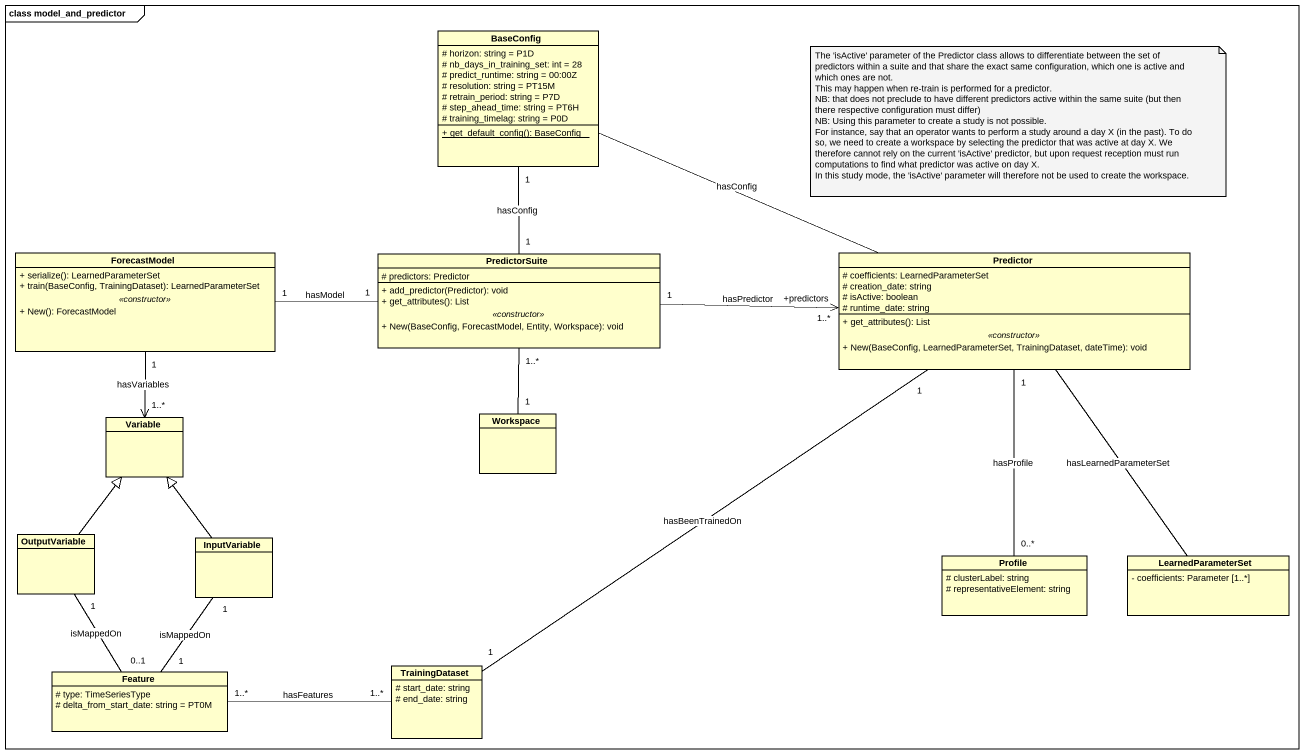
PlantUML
@startuml
mainframe class model_and_predictor
hide circle
hide empty members
skinparam classAttributeIconSize 0
class BaseConfig {
  # horizon: string = P1D
  # nb_days_in_training_set: int = 28
  # predict_runtime: string = 00:00Z
  # resolution: string = PT15M
  # retrain_period: string = P7D
  # step_ahead_time: string = PT6H
  # training_timelag: string = P0D
  {static} + get_default_config(): BaseConfig
}
class ForecastModel {
  + serialize(): LearnedParameterSet
  + train(BaseConfig, TrainingDataset): LearnedParameterSet
  .. <<constructor>> ..
  + New(): ForecastModel
}
class PredictorSuite {
  # predictors: Predictor
  --
  + add_predictor(Predictor): void
  + get_attributes(): List
  .. <<constructor>> ..
  + New(BaseConfig, ForecastModel, Entity, Workspace): void
}
class Predictor {
  # coefficients: LearnedParameterSet
  # creation_date: string
  # isActive: boolean
  # runtime_date: string
  --
  + get_attributes(): List
  .. <<constructor>> ..
  + New(BaseConfig, LearnedParameterSet, TrainingDataset, dateTime): void
}
class Variable
class Workspace
class OutputVariable
class InputVariable
class Profile {
  # clusterLabel: string
  # representativeElement: string
}
class LearnedParameterSet {
  - coefficients: Parameter [1..*]
}
class TrainingDataset {
  # start_date: string
  # end_date: string
}
class Feature {
  # type: TimeSeriesType
  # delta_from_start_date: string = PT0M
}
BaseConfig "1" -- "1" PredictorSuite : hasConfig
ForecastModel "1" --> "1..*" Variable : hasVariables
PredictorSuite "1" -left- "1" ForecastModel : hasModel
PredictorSuite "1" -right-> "+predictors\n1..*" Predictor : hasPredictor
PredictorSuite "1..*" -- "1" Workspace
Predictor -left- BaseConfig : hasConfig
Predictor "1" -- "1" TrainingDataset : hasBeenTrainedOn
OutputVariable -up-|> Variable
OutputVariable "1" -- "0..1" Feature : isMappedOn
InputVariable -up-|> Variable
InputVariable "1" -- "1" Feature : isMappedOn
Profile "0..*" -up- "1" Predictor : hasProfile
LearnedParameterSet -up- Predictor : hasLearnedParameterSet
TrainingDataset "1..*" -left- "1..*" Feature : hasFeatures
note as N1
  The 'isActive' parameter of the Predictor class allows to differentiate between the set of predictors within a suite and that share the exact same configuration, which one is active and which ones are not.
  This may happen when re-train is performed for a predictor.
  NB: that does not preclude to have different predictors active within the same suite (but then there respective configuration must differ)
  NB: Using this parameter to create a study is not possible.
  For instance, say that an operator wants to perform a study around a day X (in the past). To do so, we need to create a workspace by selecting the predictor that was active at day X. We therefore cannot rely on the current 'isActive' predictor, but upon request reception must run computations to find what predictor was active on day X.
  In this study mode, the 'isActive' parameter will therefore not be used to create the workspace.
end note
@enduml
